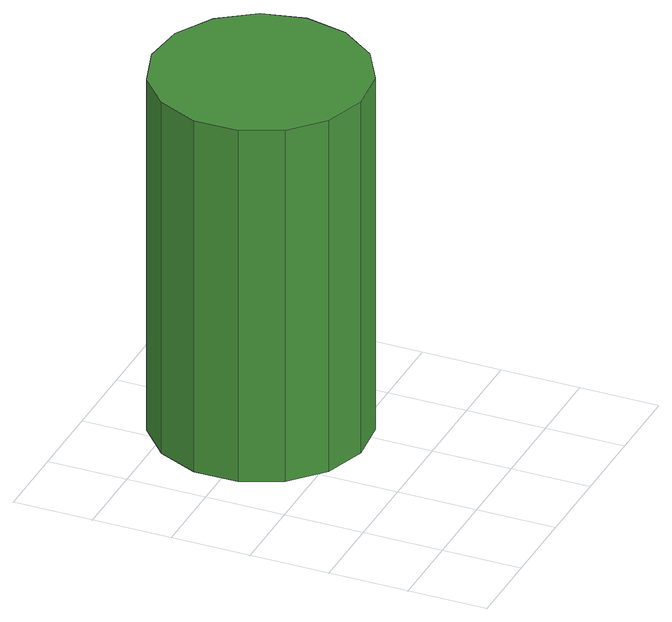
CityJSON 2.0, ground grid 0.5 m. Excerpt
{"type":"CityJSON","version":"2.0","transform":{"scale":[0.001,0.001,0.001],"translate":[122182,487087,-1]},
"CityObjects":{
"tree1":{"type":"SolitaryVegetationObject","attributes":{"function":"something"},"geometry":[{"type":"MultiSurface","lod":"1","boundaries":[[[0,1,2,3,4,5,6,7,8,9,10,11,12,13,14]],[[15,16,17,18,19,20,21,22,23,24,25,26,27,28,29]],[[0,29,28,1]],[[1,28,27,2]],[[2,27,26,3]],[[3,26,25,4]],[[4,25,24,5]],[[5,24,23,6]],[[6,23,22,7]],[[7,22,21,8]],[[8,21,20,9]],[[9,20,19,10]],[[10,19,18,11]],[[11,18,17,12]],[[12,17,16,13]],[[13,16,15,14]],[[14,15,29,0]]]}]}
},
"vertices":[
[1560,1540,2870],[1502,1812,2870],[1339,2036,2870],[1098,2175,2870],[822,2204,2870],[557,2119,2870],[351,1933,2870],[238,1679,2870],[238,1401,2870],[351,1147,2870],[557,961,2870],[822,875,2870],[1098,904,2870],[1339,1043,2870],[1502,1268,2870],[1502,1268,489],[1339,1043,489],[1098,904,489],[822,875,489],[557,961,489],[351,1147,489],[238,1401,489],[238,1679,489],[351,1933,489],[557,2119,489],[822,2204,489],[1098,2175,489],[1339,2036,489],[1502,1812,489],[1560,1540,489]
]}
